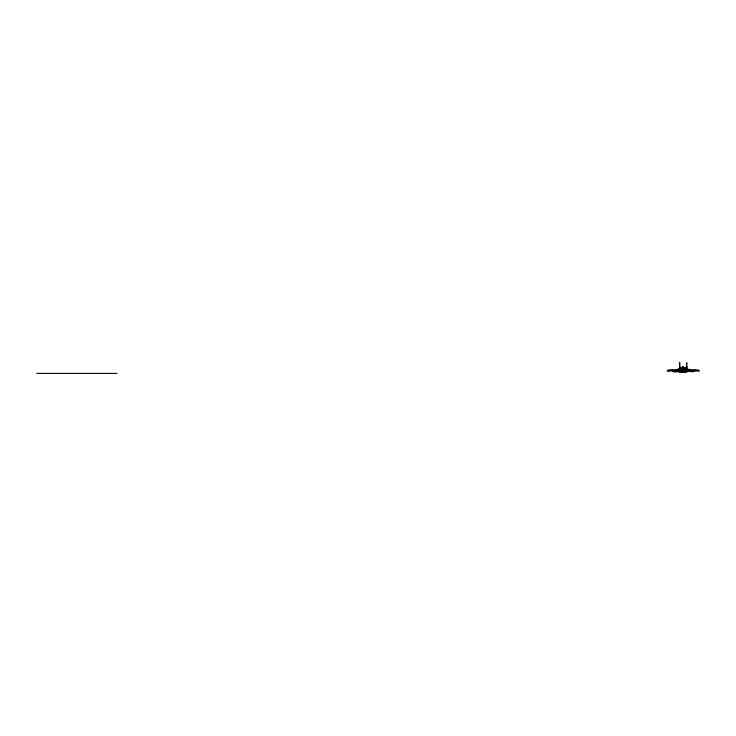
<?xml version="1.0" encoding="UTF-8"?>
<svg xmlns="http://www.w3.org/2000/svg" width="736" height="736" viewBox="0 0 736 736"><rect width="100%" height="100%" fill="white"/><g stroke="black" fill="none" stroke-linecap="round" stroke-linejoin="round"><path stroke-width="1.1" d="M681.637 371.174A10.617 10.617 0 0 0 682.033 371.22L682.649 371.275A10.764 10.764 0 0 1 682.235 371.248C680.956 372.26 678.877 370.41 682.106 370.843A7.93 7.93 0 0 0 684.37 370.843C689.476 370.153 682.888 373.354 684.738 369.822A1.435 1.435 0 0 1 683.404 371.183L683.367 371.248M681.288 371.57L681.416 370.723L680.441 370.236M684.784 371.128L684.784 371.22A11.647 11.647 0 0 0 685.234 371.11C689.476 371.238 687.433 367.788 684.36 367.899A6.744 6.744 0 0 0 682.116 367.899L678.721 369.362L679.466 368.948A9.255 9.255 0 0 1 680.901 368.313A7.673 7.673 0 0 1 682.051 368.018A7.056 7.056 0 0 1 683.256 367.917A7.268 7.268 0 0 1 685.584 368.313A8.722 8.722 0 0 1 686.679 368.773A9.835 9.835 0 0 1 687.019 368.948L687.718 369.362L687.148 369.638M682.502 371.275L678.408 371.211L678.712 369.38A11.592 11.592 0 0 1 679.015 369.205L683.238 367.485L686.016 368.957M678.592 370.401L681.508 369.003A9.614 9.614 0 0 1 684.388 368.92L687.847 369.96L687.921 370.585L699.2 370.889L699.2 370.374L687.645 369.343A11.233 11.233 0 0 0 687.461 369.205A10.7 10.7 0 0 0 687.203 369.049A9.964 9.964 0 0 0 686.679 368.773A12.622 0.478 0 0 0 686.43 368.81C687.737 369.122 685.777 370.245 686.946 369.766A15.465 0.57 0 0 0 686.67 369.684A15.465 0.57 0 0 0 686.43 369.748C688.16 369.527 687.341 371.855 688.657 370.852A11.353 3.79 -87.4 0 1 688.684 370.852L688.776 370.824A10.24 3.413 -87.4 0 1 688.804 370.824L688.822 370.815M680.11 371.036L680.414 370.567M685.492 370.613C682.658 373.989 692.521 366.27 686.118 370.659M679.015 369.205L678.564 370.585L667.285 370.889L667.285 370.374L678.785 369.352L678.555 370.3L679.116 370.521A12.503 12.503 0 0 0 681.242 371.11L678.702 369.619L682.106 368.46A8.326 8.326 0 0 1 684.37 368.451L687.764 369.325M686.43 370.732L686.946 370.751A18.336 0.681 0 0 0 686.67 370.659A20.12 0.745 0 0 0 686.486 370.705L686.467 370.714A18.336 0.681 0 0 1 686.67 370.659A20.12 0.745 0 0 1 686.854 370.705M682.714 371.064C681.554 371.441 683.045 365.948 684.636 369.886M682.208 367.991C683.036 365.534 685.455 369.04 683.063 366.859C680.8 368.975 684.038 365.47 684.646 368.451M682.226 368.23L683.201 367.19L684.167 368.23M682.355 367.908L683.201 367.043L684.038 367.908M684.811 369.73L681.83 369.904M684.6 369.996L684.278 370.521L686.688 370.318M682.539 367.844L683.201 367.209L684.084 368.028A2.815 2.815 0 0 1 684.416 368.248M682.778 367.77L683.799 367.899A1.601 1.601 0 0 0 682.704 367.89M684.83 369.987C682.861 372.25 685.004 369.104 684.324 372.112L686.688 372.112L686.67 362.609M686.955 368.892L686.67 368.994A5.943 5.943 0 0 1 683.413 370.622M680.542 369.288L683.174 367.531L687.35 369.214M680.515 368.892L680.864 368.552M686.072 369.343L685.667 368.607A7.038 7.038 0 0 1 685.924 368.856M684.756 370.217L683.376 370.962M686.403 368.782L682.898 367.531L680.257 369.187A20.093 1.224 0 0 0 679.76 369.067L682.116 368.009A6.974 6.974 0 0 1 684.36 368L687.718 369.362A8.602 8.602 0 0 1 683.339 370.852M686.384 369.785L684.14 369.362A9.918 9.918 0 0 0 683.643 369.334L683.542 369.325A11.279 11.279 0 0 0 681.84 369.417A11.491 11.491 0 0 0 681.048 369.536L680.846 369.582A12.816 12.816 0 0 0 678.739 370.226L678.647 370.263M684.922 370.125L683.348 370.53M680.818 369.84L679.917 368.911M687.636 369.389L687.921 370.585L685.474 369.868M681.83 368.442L683.523 367.816M687.249 369.196L686.108 369.546M681.039 369.96L679.724 369.067L680.248 368.653M679.963 368.874L681.922 367.752L684.112 367.632L686.752 369.067L685.648 369.84M681.177 371.671C678.15 371.367 682.566 369.49 682.732 370.953M681.72 368.34L683.238 367.66L684.756 368.331M688.031 371.404L694.002 371.468L687.856 370.696L687.047 371.312L689.871 370.953A5.787 2.088 -87.2 0 0 689.466 370.76L687.884 371.524M688.261 371.229L688.39 371.128A14.223 5.124 -87.2 0 1 688.758 370.898L688.804 370.88A6.578 2.374 -87.2 0 1 688.933 370.815A8.308 2.999 -87.2 0 1 689.071 370.778L689.2 370.751A6.514 2.346 -87.2 0 1 689.742 370.861L689.917 370.843A6.081 2.282 -87 0 1 690.313 371.008L690.846 370.935A4.729 2.116 -86.3 0 1 691.389 371.137L691.748 371.027A3.708 1.914 -85.6 0 1 692.291 371.248L692.778 371.183A2.953 1.628 -85.2 0 1 693.257 371.367C691.546 371.174 685.74 371.864 689.871 370.953M688.5 371.054L688.804 370.824A9.329 3.11 -87.4 0 1 688.914 370.806A8.308 2.769 -87.4 0 1 689.154 370.815A7.903 2.64 -87.4 0 1 689.264 370.843A7.424 2.475 -87.4 0 1 689.374 370.889L687.516 371.542L689.144 370.815A6.164 2.217 -87.2 0 1 689.742 370.861L689.788 370.889M687.516 371.542L688.399 370.953M687.801 371.34L678.316 371.091L678.951 371.542L676.559 370.843A6.081 2.282 87 0 0 676.163 371.008L675.63 370.935A4.729 2.116 86.3 0 0 675.078 371.137L678.27 371.662L677.083 370.898A7.544 2.521 87.4 0 1 677.203 370.843A7.894 2.631 87.4 0 1 677.322 370.815L679.291 371.376L678.85 370.981M686.384 367.006L686.964 367.006M682.226 368.35L682.732 368.046M684.756 370.475L683.486 370.944M680.156 369.868L679.126 369.214L682.208 367.816A5.732 5.732 0 0 1 684.268 367.816L685.262 368.506M686.062 369.582L685.437 369.96M688.528 371.036L688.795 370.88A9.614 3.468 -87.2 0 1 688.933 370.815A6.109 2.199 -87.2 0 1 689.071 370.778A7.452 2.686 -87.2 0 1 689.209 370.751L689.374 370.889A7.572 2.53 -87.4 0 0 689.034 370.806A8.722 2.907 -87.4 0 0 688.914 370.806M686.955 367.043L686.412 367.062M686.596 369.932L687.157 369.702M684.728 370.364L683.238 370.834L684.922 370.226A1.113 1.113 0 0 1 686.568 371.128A1.113 1.113 0 0 1 684.894 372.094A1.113 1.113 0 0 1 684.894 370.162L683.238 370.53M687.875 370.208L687.737 370.374A12.852 12.852 0 0 1 687.36 370.521A11.932 11.932 0 0 1 686.789 370.723A12.687 12.687 0 0 1 686.219 370.889A12.144 12.144 0 0 1 685.63 371.036L684.14 371.257A8.602 8.602 0 0 1 683.836 371.275L683.744 371.275M678.739 370.226L678.739 370.374A12.935 12.935 0 0 0 679.116 370.521A12.356 12.356 0 0 0 681.242 371.11M684.241 369.371L685.823 369.619A10.295 10.295 0 0 1 686.21 369.72A10.635 10.635 0 0 1 686.504 369.803A10.368 10.368 0 0 1 686.982 369.95A11.445 11.445 0 0 1 687.36 370.079A12.954 12.954 0 0 1 687.737 370.226L687.332 370.53A13.211 13.211 0 0 1 686.789 370.723A11.022 11.022 0 0 1 686.219 370.889A11.132 11.132 0 0 1 685.63 371.027A11.408 11.408 0 0 1 681.186 371.11M678.555 370.686L680.901 369.987A12.015 12.015 0 0 1 685.584 369.987L687.921 370.677L687.332 370.834A17.149 17.149 0 0 1 678.546 370.714M683.413 371.238L684.259 370.539L683.238 370.962M687.856 370.024L686.559 370.916M679.954 370.852L680.901 371.137A12.319 12.319 0 0 0 685.584 371.137L686.752 370.852M679.724 370.585L677.976 370.778A8.611 2.604 87.7 0 0 677.58 370.824L677.562 370.834A9.448 3.404 87.2 0 1 677.672 370.88L678.748 371.643L679.42 371.312L678.62 370.696L672.465 371.468L678.748 371.643L678.307 371.294M684.784 370.493L683.238 370.751L684.912 370.53M685.584 369.776A12.199 12.199 0 0 0 680.892 369.776L678.555 370.456L679.76 370.907L679.613 362.609L679.954 370.659A20.12 0.745 -0.1 0 1 680 370.668A20.12 0.745 -0.1 0 0 679.576 370.742M680.423 369.371L681.048 369.536M684.839 371.174L683.836 371.275A9.605 9.605 0 0 1 683.339 371.284M682.539 369.343L682.64 369.343A10.258 10.258 0 0 1 683.238 369.325M668.316 370.861L668.932 370.843M667.883 370.87L667.948 370.3M683.238 371.284L683.827 371.275A11.27 11.27 0 0 1 682.235 371.248L678.555 370.3L680.901 369.573A11.454 11.454 0 0 1 685.612 369.573L687.921 370.3M687.921 371.229L678.84 371.459M36.8 373.391L116.996 373.391M698.51 370.87L698.538 370.3M681.564 370.53L682.677 370.769A8.602 8.602 0 0 1 678.785 369.325L679.88 369.987L678.767 369.306M678.712 371.616L676.596 370.953A5.787 2.088 87.2 0 1 677 370.76L677.267 370.751A7.167 2.585 87.2 0 1 677.396 370.778A8.243 2.751 87.4 0 1 677.433 370.806A9.172 3.064 87.4 0 1 677.672 370.824L677.976 370.916A11.371 3.79 87.4 0 0 677.782 370.852A10.028 3.349 87.4 0 0 677.672 370.824L677.212 370.843A7.627 2.539 87.4 0 0 677.092 370.889L677.212 370.843A8.381 2.797 87.4 0 1 677.322 370.815A9.108 3.036 87.4 0 1 677.433 370.806A8.694 2.898 87.4 0 1 677.552 370.806A9.421 3.137 87.4 0 1 677.672 370.824L678.601 371.284M680.938 370.815L681.508 370.944A9.439 9.439 0 0 0 684.968 370.944M677.543 370.824L677.396 370.778A8.133 2.926 87.2 0 1 677.534 370.815L677.81 370.953M680.358 370.659L678.629 369.96M677.644 370.861L677.672 370.88A13.754 4.959 87.2 0 1 678.031 371.1L678.39 371.367M683.376 370.742A2.696 2.696 0 0 0 683.67 370.714A3.137 3.137 0 0 0 684.094 370.622A3.422 3.422 0 0 0 684.498 370.475A3.468 3.468 0 0 1 684.094 370.622L684.167 370.659A2.898 2.898 0 0 1 682.594 370.668L682.677 371.008M678.564 371.008L678.463 370.953A27.499 27.499 0 0 0 687.921 370.972L684.995 370.245A12.898 12.898 0 0 0 679.724 370.585M685.777 370.539L686.118 371.036M686.072 368.534L686.173 368.607A8.216 8.216 0 0 1 686.605 368.948L686.375 368.874M682.557 370.889L682.097 370.53A1.435 1.435 0 0 0 682.668 371.073M684.25 368.35L683.496 367.972L684.149 368.396M681.002 369.868L680.285 369.224M686.964 368.846L686.946 368.828A12.622 0.478 0 0 0 686.67 368.745M697.921 370.245L697.921 370.852M696.817 370.116L696.817 370.824M695.667 369.996L695.667 370.797M694.333 369.914L694.333 370.76M683.201 367.126L683.201 367.623A7.369 0.589 -71.9 0 0 683.201 367.476M672.152 369.914L672.152 370.76M670.818 369.996L670.818 370.797M669.668 370.116L669.668 370.824M668.564 370.245L668.564 370.852M679.015 369.214A9.623 9.623 0 0 1 680.901 368.313A7.627 7.627 0 0 1 682.051 368.018M683.238 367.908A7.268 7.268 0 0 1 685.584 368.313M680.138 368.506A5.226 5.226 0 0 1 686.256 368.377M680.855 369.849A5.925 5.925 0 0 1 679.77 369.021M680.699 368.699A6.458 6.458 0 0 1 681.03 368.405M682.364 367.632A2.668 2.668 0 0 1 684.075 367.632M682.576 367.568A2.668 2.668 0 0 1 683.229 367.485M683.459 367.494A2.852 2.852 0 0 1 684.103 367.632M683.054 367.807A1.49 1.49 0 0 1 683.422 367.807M682.594 370.677A3.248 3.248 0 0 1 682.226 370.567M682.116 370.64A7.084 7.084 0 0 0 684.36 370.64L684.25 370.622A5.75 5.75 0 0 1 682.208 370.613M686.145 369.205A15.07 0.92 0 0 1 686.752 369.067M686.458 364.145L686.458 364.145M686.394 367.853L686.955 367.899L686.43 367.834M690.837 371.625L693.156 371.257A2.861 1.5 -85.5 0 1 693.57 371.413L691.932 371.744L692.852 371.275A3.146 1.739 -85.2 0 0 692.291 371.082L690.837 371.625M686.872 363.556L686.835 363.575A16.284 1.205 0 0 1 686.67 363.639A16.284 1.205 0 0 1 686.568 363.602L686.872 363.51M679.402 363.51L679.448 363.602A16.284 1.205 -0.2 0 0 679.521 363.639A16.284 1.205 -0.2 0 0 679.65 363.602L679.466 363.492M676.752 370.852L676.724 370.861A5.483 1.978 87.2 0 0 676.596 370.953A5.198 1.877 87.2 0 1 676.724 370.861A6.09 2.19 87.2 0 1 677.258 370.751A6.734 2.429 87.2 0 1 677.368 370.769L677.267 370.751A6.311 2.272 87.2 0 0 676.724 370.861M686.394 365.875L686.955 365.912L686.467 365.856M674.314 371.073L674.176 371.082A3.146 1.739 85.2 0 0 673.652 371.321L673.311 371.257A2.861 1.5 85.5 0 0 672.906 371.413L675.758 371.717L674.314 371.073M673.808 371.174L673.688 371.183A2.953 1.628 85.2 0 0 673.219 371.367L675.124 371.726L673.808 371.174M674.866 371.018L674.728 371.027A3.708 1.914 85.6 0 0 674.185 371.248L676.356 371.698L674.866 371.018M681.968 370.318L679.613 370.318L679.613 372.112L681.968 372.112L681.968 370.318M685.602 368.552L685.566 368.524A5.042 5.042 0 0 0 684.71 367.89A5.106 5.106 0 0 1 685.602 368.552M681.95 367.798A3.993 3.993 0 0 0 681.564 368.009A4.103 4.103 0 0 1 681.95 367.798M680.22 372.094A1.113 1.113 0 0 0 681.895 371.128A1.113 1.113 0 0 0 680.22 370.162A1.113 1.113 0 0 0 680.22 372.094M682.603 372.177A1.141 1.141 0 0 0 684.314 371.192A1.141 1.141 0 0 0 682.603 370.208A1.141 1.141 0 0 0 682.603 372.177"/></g></svg>
